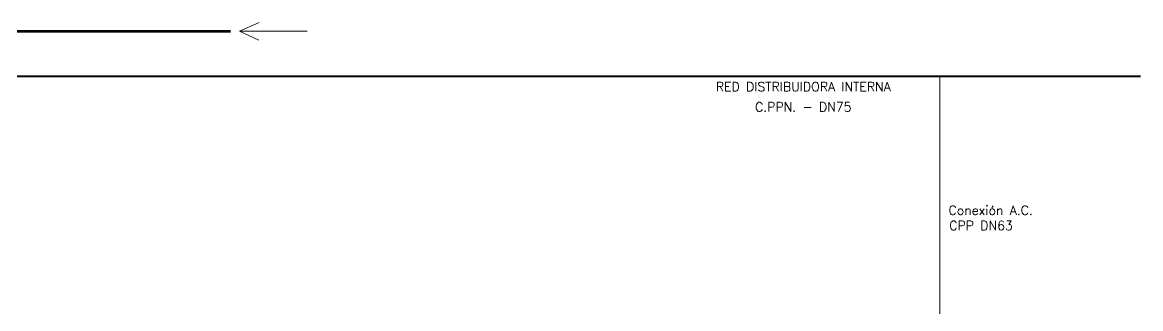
# Model space of a CAD drawing. Header units: millimetres. Extents: x 539 to 842, y -453 to -96.
# Drawn here: x 814.5 to 832.82, y -343.06 to -338.37 of the extents above; entities that cross this region are included whole.
import ezdxf
from ezdxf.enums import TextEntityAlignment as Align

# ---------------------------------------------------------------- set-up
doc = ezdxf.new("R2010")
doc.units = ezdxf.units.MM
doc.header["$LTSCALE"] = 0.1
doc.linetypes.add('ACAD_ISO02W100', pattern=[15, 12, -3])
doc.linetypes.add('CONTINUA', pattern=[0])
doc.layers.add('00-Agua Fria', color=5, linetype='ACAD_ISO02W100', lineweight=20)
doc.layers.add('Agua Fria Directa - Texto', color=7, linetype='Continuous', lineweight=18)
doc.layers.add('00-Primario', color=7, linetype='Continuous', true_color=0xff2400)
doc.styles.add('Romans', font='romans.shx')

msp = doc.modelspace()

# ---------------------------------------------------------------- linework, layer by layer
at = {"layer": '00-Agua Fria', "linetype": 'Continuous', "lineweight": 40}
msp.add_lwpolyline([(759.937, -339.252), (832.821, -339.252)], dxfattribs=at)
at = {"layer": '00-Agua Fria', "linetype": 'CONTINUA'}
msp.add_lwpolyline([(829.531, -339.252), (829.531, -344.014)], dxfattribs=at)
at = {"layer": '00-Primario', "lineweight": 20}
for p, q in [((818.054, -338.516), (818.374, -338.374)), ((819.161, -338.517), (818.054, -338.516)), ((818.054, -338.516), (818.371, -338.665))]:
    msp.add_line(p, q, dxfattribs=at)
at = {"layer": '00-Primario', "lineweight": 80}
msp.add_lwpolyline([(795.678, -338.516), (817.904, -338.516)], dxfattribs=at)

# ---------------------------------------------------------------- texts
at = {"layer": 'Agua Fria Directa - Texto', "style": 'Romans'}
for s, p in [('RED DISTRIBUIDORA INTERNA', (827.293, -339.425)), ('C.PPN. - DN75', (827.293, -339.756))]:
    msp.add_text(s, height=0.15, rotation=360, dxfattribs=at).set_placement(p, align=Align.MIDDLE_CENTER)
for s, p in [('Conexión A.C.', (829.673, -341.522)), ('CPP DN63', (829.685, -341.772))]:
    msp.add_text(s, height=0.15, rotation=360, dxfattribs=at).set_placement(p)

doc.saveas('drawing.dxf')
